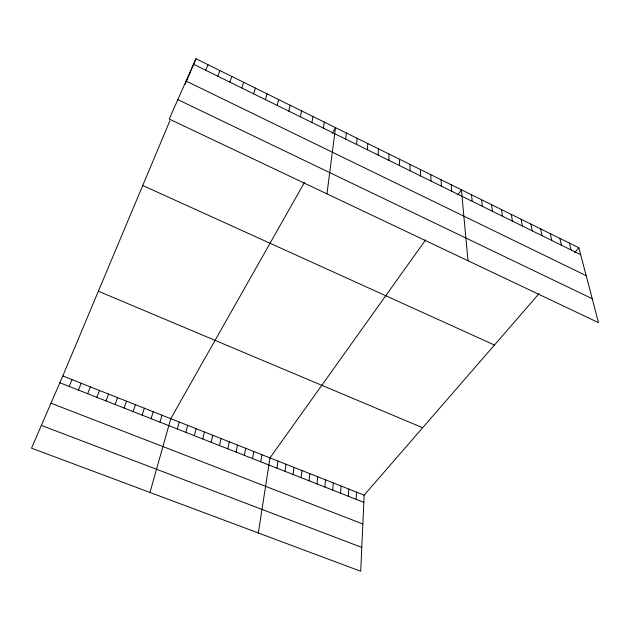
<?xml version="1.0" encoding="UTF-8"?>
<svg xmlns="http://www.w3.org/2000/svg" width="630" height="630" viewBox="0 0 630 630"><rect width="100%" height="100%" fill="white"/><g stroke="black" fill="none" stroke-linecap="round" stroke-linejoin="round"><path stroke-width="0.94" d="M399.499 165.564L399.562 159.248M388.86 160.335L389.041 154.059M539.012 293.682L364.156 495.141L360.707 571.26L31.5 448.151L62.795 375.968L169.927 120.708M378.165 155.067L378.457 148.838M356.1 499.306L356.486 492.109M348.343 496.251L348.792 489.069M367.4 149.775L367.818 143.577M340.554 493.188L341.066 486.013M332.727 490.108L333.301 482.942M356.572 144.451L357.108 138.293M324.867 487.014L325.505 479.855M316.977 483.911L317.677 476.76M345.673 139.088L346.335 132.977M309.046 480.792L309.818 473.65M301.085 477.658L301.92 470.531M293.084 474.516L293.989 467.389M326.962 193.851L335.499 127.63L332.262 133.347M285.059 471.358L286.02 464.239M276.987 468.177L278.019 461.081M323.348 128.111L324.261 122.078M258.332 532.98L269.986 457.9L425.636 239.88M260.749 461.79L261.915 454.71M311.921 122.488L312.96 116.503M252.575 458.577L253.811 451.505M244.361 455.348L245.668 448.284M236.116 452.104L237.494 445.056M300.416 116.826L301.589 110.888M227.832 448.844L229.281 441.803M219.516 445.567L221.028 438.543M288.831 111.132L290.139 105.241M211.152 442.284L212.743 435.267M202.758 438.976L204.427 431.975M277.184 105.399L278.625 99.556M194.331 435.661L196.064 428.668M185.858 432.33L187.669 425.344M177.353 428.983L179.235 422.013M265.458 99.634L267.033 93.831M149.979 492.455L170.761 418.659L304.495 182.401M159.957 422.139L161.997 415.194M253.654 93.831L255.37 88.074M151.066 418.643L153.185 411.713M142.136 415.131L144.333 408.209M241.778 87.987L243.637 82.286M133.166 411.595L135.442 404.696M124.157 408.051L126.512 401.16M115.101 404.491L117.534 397.617M229.824 82.113L231.824 76.45M105.997 400.908L108.518 394.049M96.855 397.309L99.461 390.466M217.799 76.191L219.941 70.584M87.672 393.695L90.358 386.867M78.443 390.065L81.215 383.253M205.687 70.237L207.979 64.677M185.149 84.459L191.047 70.41M191.418 69.52L195.938 58.74L578.868 247.763L598.5 322.639L169.234 119.054L195.938 58.74M69.174 386.418L72.025 379.614M457.671 195.001L461.404 189.78L467.995 260.741M574.717 252.543L578.868 247.763M41.36 425.415L361.785 547.399M50.983 403.208L362.849 523.995M59.85 382.757L363.825 502.346M62.795 375.968L364.156 495.141M98.367 291.225L422.643 427.754M142.734 185.504L494.44 345.027M177.833 99.627L592.231 298.73M186.063 81.042L586.183 275.672M193.505 64.244L580.679 254.677M569.378 243.078L571.103 249.968M559.842 238.368L561.464 245.227M550.242 233.636L551.77 240.463M540.595 228.871L542.028 235.667M530.893 224.083L532.224 230.848M521.136 219.264L522.365 225.997M511.324 214.42L512.45 221.122M501.456 209.546L502.48 216.216M491.526 204.648L492.455 211.286M481.541 199.718L482.367 206.317M471.5 194.764L472.216 201.332M451.245 184.763L451.741 191.26M441.031 179.723L441.417 186.181M430.755 174.652L431.03 181.07M420.415 169.549L420.58 175.935M410.02 164.414L410.075 170.761"/></g></svg>
